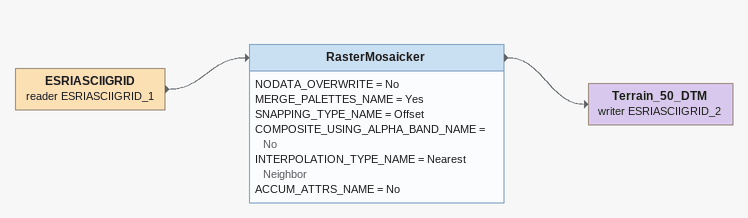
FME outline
ESRIASCIIGRID (reader ESRIASCIIGRID_1)
    -> RasterMosaicker
RasterMosaicker
    NODATA_OVERWRITE = No
    MERGE_PALETTES_NAME = Yes
    SNAPPING_TYPE_NAME = Offset
    COMPOSITE_USING_ALPHA_BAND_NAME = No
    INTERPOLATION_TYPE_NAME = Nearest Neighbor
    ACCUM_ATTRS_NAME = No
    -> Terrain_50_DTM (writer ESRIASCIIGRID_2)
Terrain_50_DTM (writer ESRIASCIIGRID_2)
